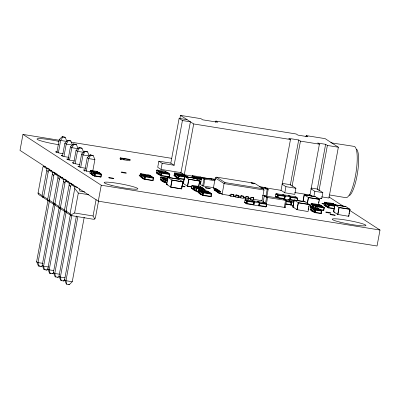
<?xml version="1.0" encoding="UTF-8"?>
<svg xmlns="http://www.w3.org/2000/svg" width="400" height="400" viewBox="0 0 400 400"><rect width="100%" height="100%" fill="white"/><g stroke="black" fill="none" stroke-linecap="round" stroke-linejoin="round"><path stroke-width="0.6" d="M43.31 166.435L46.755 168.67L46.8 170.325L42.12 195.565L42.505 196.96L43.52 197.595L38.48 194.465L38.01 193.265L42.725 167.685L43.31 166.435L45.53 166.79M48.905 170.065L52.345 172.295L52.39 173.955L47.715 199.19L48.1 200.585L49.11 201.225L44.075 198.09L43.605 196.895L48.32 171.315L48.905 170.065L51.675 170.51M54.495 173.69L57.94 175.925L57.985 177.585L53.305 202.82L53.69 204.215L54.705 204.85L49.665 201.72L49.195 200.52L53.91 174.94L54.495 173.69L57.27 174.14M60.09 177.32L63.53 179.555L63.575 181.21L58.9 206.45L59.285 207.845L60.295 208.48L55.26 205.35L54.79 204.15L59.505 178.57L60.09 177.32L62.86 177.765M65.68 180.95L69.125 183.18L69.17 184.84L64.49 210.075L64.875 211.47L65.89 212.11L60.85 208.975L60.385 207.78L65.095 182.2L65.68 180.95L68.455 181.395M71.48 215.735L66.445 212.605L65.975 211.405L70.69 185.83L71.275 184.575L74.715 186.81L74.76 188.47L70.085 213.705L70.26 214.77L70.875 215.515L93.375 219.26L94.8 219.01L95.425 217.78L98.545 200.955M166.805 172.715C165.515 169.515 159.68 171.42 157.14 169.98L156.665 170.32L156.315 172.865L158.05 173.985L158.21 173.635L156.25 172.555L156.56 172.565L156.575 173.03L158.325 173.31M176.365 174.25L176.35 173.785L174.575 172.905L174.05 175.715L175.785 176.835L175.465 176.365L175.88 174.13L176.35 173.785M194.105 177.105L194.09 176.64L192.31 175.755L191.83 177.7M196.855 178.89L196.845 178.425L195.065 177.54L194.895 177.81L196.55 178.825L201.53 179.64M200.395 191.08L200.385 190.615L198.605 189.73L198.08 192.54L199.82 193.665L199.495 193.195L199.91 190.955L200.385 190.615L208.825 192.095M312.48 208.28L312.47 207.815L310.69 206.935L310.17 209.745L311.905 210.865L312.065 210.515M203.66 186.085L204.885 179.04L202.565 177.585L201.63 177.425L200.34 184.38L202.665 185.925L213.835 187.72M263.01 202.78L264.3 195.825L265.235 195.985L267.555 197.44L266.33 204.485L285.285 207.535L286.51 200.485L284.19 199.035L262.36 195.525M170.85 187.17L172.135 180.125L167.735 177.36L166.45 184.315L170.85 187.17L181.665 188.91L182.955 181.955L178.65 179.125L167.735 177.36M183.47 183.61L184.54 176.515L183.25 183.465L187.655 186.325L191.86 187M187.655 186.325L188.94 179.28L184.755 176.565L195.575 178.395L199.635 180.99L198.79 186.325M59.345 140.275L22.96 134.425L20 150.385L98.295 201.18L377.04 246L380 230.04L349.725 210.4M42.605 265.24L41.34 266.47L38.845 266.07L38.295 265.715L36.62 261.68L47.995 200.31M56.87 152.435L59.255 139.55L62.21 136.67L64.705 137.07L65.255 137.425L66.93 141.46L60.645 140.45L59.255 139.55M49.385 201.21L38.01 262.58L38.845 266.07M58.37 152.725L60.645 140.45L62.76 137.025L65.255 137.425M48.195 268.865L46.93 270.1L44.435 269.7L43.885 269.34L42.215 265.31L53.59 203.935M62.46 156.065L64.85 143.175L67.805 140.3L70.3 140.7L70.85 141.055L72.52 145.085L66.235 144.075L64.85 143.175M54.975 204.835L43.6 266.21L44.435 269.7M63.96 156.35L66.235 144.075L68.355 140.655L70.85 141.055M53.79 272.495L52.525 273.73L50.03 273.325L49.48 272.97L47.805 268.94L59.18 207.565M68.055 159.695L70.44 146.805L73.395 143.925L75.89 144.325L76.44 144.685L78.115 148.715L71.83 147.705L70.44 146.805M60.57 208.465L49.195 269.84L50.03 273.325M69.555 159.98L71.83 147.705L73.945 144.285L76.44 144.685M59.385 276.125L58.115 277.355L55.62 276.955L55.07 276.6L53.4 272.565L64.775 211.195M73.645 163.32L76.035 150.435L78.99 147.555L81.485 147.955L82.035 148.315L83.705 152.345L77.42 151.335L76.035 150.435M66.16 212.095L54.785 273.465L55.62 276.955M75.145 163.61L77.42 151.335L79.54 147.91L82.035 148.315M64.975 279.75L63.71 280.985L61.215 280.585L60.665 280.225L58.99 276.195L70.365 214.82M79.24 166.95L81.625 154.06L84.58 151.185L87.075 151.585L87.625 151.94L89.3 155.97L83.015 154.96L81.625 154.06M71.865 215.11L60.38 277.095L61.215 280.585M80.74 167.235L83.015 154.96L85.13 151.54L87.625 151.94M70.47 215.1L74.615 212.995L78.32 193.03L74.76 188.47M84.2 217.29L72.255 281.735L69.3 284.615L66.805 284.21L66.255 283.855L64.585 279.825L76.415 215.995M84.715 171.19L87.22 157.69L90.175 154.81L93.22 155.57L94.89 159.6L92.73 171.26M77.8 216.895L65.97 280.725L66.805 284.21M86.215 171.48L88.605 158.59L90.725 155.17L93.22 155.57M91.99 171.32L93.09 172.035L100.075 173.155L98.975 172.44L91.99 171.32L91.425 174.37L92.525 175.085L95.265 175.565M92.525 175.085L93.09 172.035M93.21 173.625L93.415 172.505L93.16 172.475L92.755 175.04L94.49 176.16L100.98 177.08L101.5 174.27L99.765 173.15L93.58 172.155L93.105 172.5L94.76 173.515L101.565 174.58L99.91 173.56M94.8 219.01L93.065 215.96L96.09 199.625M98.295 201.18L101.255 185.225L22.96 134.425M120.075 158.865L120.26 157.85L129.44 159.325L130.125 159.765L129.935 160.785L120.755 159.31L120.075 158.865L121.295 159.06M120.755 159.31L120.945 158.29L120.26 157.85M142.025 174.59L141.46 177.635L142.56 178.35L143.125 175.3L142.025 174.59L151.005 176.03L152.105 176.745L143.125 175.3M152.705 180.745L153.27 177.695L145.085 176.38L144.615 176.725L144.26 179.265L153.005 180.67L153.53 177.86L151.71 176.82M170.825 163.11L158.855 161.185L157.72 167.285L161.025 169.43L180.98 172.635L190.4 121.815L182.415 120.53L179.115 118.39L170.825 163.11L174.125 165.255L182.415 120.53M158.305 170.93L159.405 171.645L168.385 173.085L167.28 172.37L158.305 170.93L157.74 173.98L158.84 174.69L161.665 175.19M158.84 174.69L159.405 171.645M161.025 169.43L162.155 163.33L158.855 161.185M167.685 178.715L162.295 177.85L161.73 180.895L162.83 181.61L165.225 181.995M162.83 181.61L163.395 178.56L162.295 177.85M179.92 118.45L180.49 115.385L200.94 118.675L202.705 119.82L217.67 122.225L215.905 121.08L215.68 122.305M169.455 176.745L169.805 174.2L168.07 173.08L159.89 171.765L159.415 172.105L159 174.345L160.8 175.77L169.285 177.01L169.455 176.745L160.655 175.36L159 174.345L159.315 174.35L159.325 174.815M174.405 174.855L174.61 173.74M176.04 173.78L175.475 176.83L176.575 177.545L177.14 174.495L176.04 173.78L185.02 175.225L186.12 175.94L177.14 174.495M181.545 188.79L182.83 181.84L171.92 180.075L170.63 187.03L181.665 188.91M192.295 176.07L184.28 174.78L193.7 123.955L180.49 115.385M193.41 178.1L193.615 176.98L194.09 176.64M193.44 178.46L193.78 176.635L201.685 177.86M194.655 178.565L194.88 177.345L193.78 176.635M193.5 186.345L194.605 187.06L203.58 188.505L202.48 187.79L193.5 186.345L192.935 189.395L194.035 190.11L196.43 190.495M194.035 190.11L194.605 187.06M198.56 186.785L199.635 180.99L188.725 179.23L187.435 186.18L191.68 186.865M200.07 190.61L201.175 191.32L210.15 192.765L209.05 192.05L200.07 190.61L199.505 193.655L200.61 194.37L203 194.755M200.61 194.37L201.175 191.32M202.665 185.925L203.95 178.975L201.63 177.425M204.55 191.035C205.915 186.465 197.125 188.66 195.09 187.18L194.615 187.525L194.265 190.065L196 191.185L198.335 191.565M204.86 191.04L205.07 189.925L204.745 189.455L196.565 188.14L196.09 188.48L195.74 191.025C197.3 191.285 196.745 186.075 194.925 187.53L194.615 187.525L196.27 188.54L205.07 189.925L203.415 188.905M211.225 196.425L211.575 193.88L209.84 192.76L201.66 191.445L201.185 191.785L200.77 194.02L202.57 195.45L211.055 196.69L211.225 196.425L202.425 195.04L200.77 194.02L201.08 194.03M248.39 198.5L250.685 198.87L250.97 197.345L253.665 197.775L253.38 199.3L262.01 200.69L263.99 190.015L262.96 188.695L254.59 183.27L216.68 177.17L215.275 177.885L213.295 188.56L214.725 189.485M214.485 188.11L216.08 188.655L214.485 188.11L214.11 190.14L215.875 190.715M214.705 190.525L215.08 188.495M215.585 188.825L215.21 190.855L215.805 191.24L216.18 189.21L215.585 188.825L217.18 189.37L216.18 189.21M218.08 192.145L216.31 191.57L216.69 189.535L218.28 190.085L216.69 189.535M216.905 191.955L217.28 189.925M217.79 190.25L217.41 192.285L218.005 192.67L218.385 190.635L217.79 190.25L219.38 190.795L218.385 190.635M222.04 193.855L218.515 193L218.89 190.965L220.48 191.51L220.2 193.035L222.105 194.27L230.735 195.66L231.015 194.135L233.93 194.71L233.555 196.745L230.86 196.31L229.305 195.305A2.77 0.645 -80.9 0 1 229.115 194.92M219.105 193.385L219.485 191.35L218.89 190.965M222.105 194.27L224.08 183.6L225.045 182.6L262.96 188.695M230.86 196.31L231.015 194.135M233.71 194.57L233.425 196.095L235.72 196.46L236.005 194.935L238.92 195.515L238.54 197.545L235.85 197.115L234.295 196.105M235.85 197.115L236.005 194.935M239.09 196.525A2.77 0.645 -80.9 0 0 239.285 196.91L240.835 197.915L243.53 198.35L243.905 196.315L240.995 195.74L240.71 197.265L238.415 196.895M240.835 197.915L240.995 195.74M243.685 196.17L243.405 197.695L245.7 198.065L245.98 196.54L248.895 197.115L248.52 199.15L245.825 198.715L244.27 197.71M245.825 198.715L245.98 196.54M253.665 197.775L253.505 199.95L250.815 199.52L250.97 197.345M253.825 204.59L254.175 202.05L252.11 200.715L245.12 199.71L244.6 202.525L246.665 203.86L253.35 204.935L253.825 204.59L246.52 203.45L244.535 202.215L244.85 202.225L244.86 202.69L247.29 203.08M254.405 202.005L253.84 205.055L258.825 205.855L259.39 202.81L257.41 201.52L252.42 200.72L254.405 202.005L259.39 202.81M258.815 205.395L259.23 203.155L259.705 202.815L266.385 203.89L266.71 204.36L266.295 206.595L265.82 206.94L259.135 205.865L258.815 205.395L266.295 206.595M265.44 203.745L266.625 197.375L264.3 195.825M264.96 187.535L268.19 189.31L266.9 196.26L265.965 196.105L267.255 189.15L264.96 187.535L259.545 186.69M294.7 192.535L309.985 194.99L319.405 144.17L300.45 141.12L298.69 139.98L288.71 138.375L290.475 139.515L281.055 190.34L263.795 187.565M282.185 183.38L290.4 184.7L295.905 188.275L294.775 194.37L284.795 192.77L285.925 186.67L281.925 184.07M277.51 197.9L277.19 197.43L277.6 195.195L278.075 194.855L284.76 195.925L284.195 198.975L284.67 198.635L285.02 196.09L282.955 194.755L276.27 193.68L275.795 194.025L275.445 196.565C278.715 201.07 279.14 192.585 276.11 194.03L275.795 194.025L277.78 195.255L285.085 196.4L283.1 195.165M284.685 199.1L285.25 196.05L283.265 194.765L288.255 195.565L290.235 196.85L289.67 199.9L284.685 199.1L283.69 198.455M284.29 207.375L285.58 200.42L283.255 198.875M290.29 185.29L298.69 139.98M294.235 200.59L289.72 199.745L290.245 196.93L297.23 197.93L297.555 198.405L297.14 200.64M292.05 186.43L300.45 141.12M285.74 204.205L290.905 204.915L291.49 202.41L289.36 200.765L285.11 200.085M293.305 205.465L291.09 205.11L291.655 202.06L289.675 200.775L294.105 201.485M292.835 206.955L294.125 200L304.97 201.67L309.345 204.6L308.055 211.55L297.02 209.67L292.835 206.955L294.04 207.15M292.96 207.075L294.125 200M305.97 136.825L306.195 135.6L325.15 138.645L338.36 147.215L328.94 198.04L321.625 196.86M309.155 204.385L298.31 202.715L297.02 209.67L298.31 202.715L294.245 200.12L305.16 201.885M303.035 201.175L304.215 194.8L315.065 196.47L319.435 199.4L318.47 204.61M303.05 201.875L304.215 194.8M307.325 203.31L308.4 197.515L304.34 194.92L315.25 196.685M307.45 203.43L308.4 197.515L319.25 199.185L319.025 200.355M311.225 204.875L311.595 203.41L319.775 204.725L321.08 205.835M313.84 196.81L314.86 191.32L310.855 188.725M312.195 207.41L312.76 204.36L321.74 205.805L322.84 206.515L313.86 205.075L312.76 204.36M315.02 211.95L312.695 211.575L311.59 210.86L312.155 207.81L319.14 208.935L320.24 209.65M312.695 211.575L313.26 208.525L312.155 207.81M313.405 207.515L313.86 205.075M313.56 207.215L313.87 205.535L314.345 205.195L322.525 206.51L324.325 207.94L323.74 210.445L320.515 210.045M317.225 189.62L325.625 144.31L317.645 143.025L319.405 144.17M315.14 207.61L315.345 206.495L315.82 206.15L324.005 207.465L324.325 207.94L315.525 206.555L313.87 205.535L314.185 205.545M315.625 207.735L315.82 206.15L314.26 205.275M318.99 190.765L327.385 145.45L325.625 144.31M316.8 197.915L321.71 198.705L322.84 192.605L317.335 189.035L311.195 188.045M321.315 213.305L321.665 210.76L319.93 209.64L313.44 208.72L312.92 211.53L314.655 212.65L321.145 213.575L321.315 213.305L314.51 212.24L312.91 211.205M326.04 203.085L325.475 206.135L326.575 206.845L327.14 203.8L326.04 203.085L335.02 204.525L335.755 205.005M334.835 204.775L333.545 211.725L337.855 214.56L339.14 207.605L334.835 204.775L345.685 206.445L350.055 209.37L348.765 216.32L337.73 214.44L339.02 207.49L349.865 209.155L349.425 211.5M308.165 209.65L308.385 208.48M308.605 207.31L308.825 206.14M318.585 202.695L318.805 201.525M348.765 215.01L348.765 216.32M348.985 213.84L349.205 212.67M167.91 173.43L168.07 173.08L169.87 174.505L161.07 173.125L159.415 172.105L159.89 171.765L161.365 172.72L169.545 174.035L168.98 177.085M195.205 177.815L195.37 177.47L201.795 178.5M200.355 187.06L200.52 186.71L201.825 187.82M251.945 201.065L252.11 200.715L254.24 202.355L246.935 201.21L244.95 199.98L245.425 199.64L247.23 200.81L253.915 201.885L253.35 204.935M264.42 203.07L264.58 202.72L264.84 202.885M282.79 195.105L282.955 194.755L283.28 195.225M289.2 201.115L289.36 200.765L291.49 202.41L286.32 201.62M317.015 208.205L317.18 207.855L318.485 208.965M319.61 205.075L319.775 204.725L321.52 206.175M332.895 203.8L333.055 203.45L333.38 203.92M196.37 178.77L196.845 178.425L201.52 179.175M93.495 172.235L95.055 173.11L101.24 174.105L100.675 177.155M97.335 171.835L97.015 171.365L90.525 170.445L90.355 170.71L91.83 171.67L92.315 171.79L92.3 171.325L91.83 171.67L91.415 173.905L91.82 174.295M96.93 171.445L98.75 172.485M99.68 173.23L100.09 173.62M140.775 173.715L149.04 174.955L149.365 175.425L148.875 175.305M143.61 175.425L143.14 175.765L142.785 178.31C145.185 181.875 146.35 175.51 143.61 175.425L143.14 175.765L144.79 176.78L153.59 178.165L151.935 177.15M148.955 175.03L150.775 176.075M165.235 171.37L167.12 172.72L166.795 172.25M161.05 176.975L167.56 177.93M167.115 179.92C165.955 180.62 164.245 178.095 163.72 179.035L163.465 179.005L163.06 181.57L164.795 182.69L167.13 183.065M160.97 177.245L160.66 177.24L162.135 178.195L162.62 178.32L162.605 177.855L162.135 178.195L161.72 180.435L162.04 180.905L162.205 180.555L160.245 179.475L160.83 176.97L162.605 177.855L167.865 178.7M174.795 172.91L183.06 174.145L183.38 174.615L182.895 174.495M182.975 174.225L184.795 175.265M185.725 176.01L186.07 176.095M202.035 187.825L193.815 186.35L193.34 186.695L192.925 188.93L193.25 189.4L193.41 189.05L191.45 187.975L191.865 185.735L192.335 185.395L200.52 186.71L202.265 188.16M210.27 178.615L215.615 179.38M198.825 189.735L207.09 190.975L207.41 191.445M203.185 188.575L203.595 188.965M207.005 191.05L208.605 192.09M209.755 192.835L210.1 192.925M210.75 196.765L211.315 193.715L203.135 192.4L202.66 192.745L202.31 195.285C203.87 195.545 203.32 190.335 201.495 191.795L201.185 191.785L202.84 192.8L211.64 194.185L210.165 193.23M257.815 201.72L257.895 201.645C260.71 202.225 268.89 201.86 265.82 206.94M288.66 195.765L295.425 196.76L297.555 198.405L290.075 197.2M290.6 204.99L291.17 201.94L286.305 201.155M321.29 205.84L313.07 204.365L312.595 204.71L312.18 206.945L312.59 207.335M322.445 206.59L324.005 207.465L323.435 210.515M334.945 205.815C332.675 206.08 328.945 204.22 327.465 204.27L327.155 204.26L326.805 206.805L328.54 207.925L334.38 208.865M320.84 213.645L321.405 210.6L314.915 209.675L314.395 212.49C315.955 212.75 315.405 207.54 313.58 208.995L313.27 208.99L314.925 210.005L321.73 211.07L320.745 210.43M42.505 196.96L43.545 196.43M48.1 200.585L49.655 199.795M53.69 204.215L55.245 203.425M59.285 207.845L60.84 207.055M64.875 211.47L66.43 210.68M101.095 176.835L94.345 175.75L92.69 174.735L93 174.74L93.015 175.205M153.175 180.405L144.38 179.02L142.725 178L143.035 178.01M198.49 189.98L200.09 191.015M198.075 192.215L199.675 193.25M284.67 198.635L277.365 197.49L275.38 196.26L275.695 196.265L275.705 196.73L277.53 197.025M291.075 204.645L285.905 203.855M323.91 210.175L313.26 208.525M158.615 170.935L157.14 169.98L156.665 170.32L158.32 171.335L158.625 171.4L158.615 170.935L158.14 171.28L157.725 173.515L158.05 173.985M163.885 178.685L163.41 179.025L164.885 179.985L167.125 180.385M257.595 201.715L257.895 201.645C260.48 201.08 260.225 207.5 258.235 205.28M288.44 195.76L288.74 195.685C291.325 195.12 291.07 201.545 289.08 199.32M327.63 203.92L327.155 204.26L328.63 205.22L334.375 206.185M312.47 207.815L311.995 208.16L311.58 210.395L311.905 210.865M203.95 178.975L215.1 180.73M266.625 197.375L286.51 200.485M174.715 173.18L174.405 173.175L176.055 174.19M210.19 178.885L209.88 178.875L210.355 178.535L211.83 179.49M174.3 175.415L173.99 175.41L175.95 176.485M187.3 177.35L187.545 177.055L185.81 175.93L177.325 174.69L176.805 177.5L178.54 178.62L184.385 179.56M177.05 177.2C177.5 178.745 182.235 178.59 183.96 179.12M140.695 173.985L140.385 173.98L140.035 176.525L141.77 177.645L141.445 177.175L141.86 174.94L142.335 174.595L150.555 176.07M140.28 176.225L140.025 176.195L141.935 177.295M324.3 204.72L324.05 205.02L325.785 206.14L325.46 205.67L325.875 203.435L326.35 203.09L334.79 204.57M311.43 203.76L311.12 203.75L310.77 206.295L312.505 207.415M311.015 205.995L310.705 205.99L312.67 207.065M215.905 121.08L296.22 133.995L297.98 135.135L307.955 136.74L306.195 135.6M179.115 118.39L187.095 119.67M193.7 123.955L290.475 139.515M327.385 145.45L338.36 147.215M71.06 142.16L171.58 158.325M162.155 163.33L174.125 165.255M120.945 158.29L130.125 159.765M123.135 159.355L124.355 159.555M285.925 186.67L295.905 188.275M314.86 191.32L322.84 192.605M94.89 159.6L88.605 158.59L87.22 157.69M202.565 177.585L215.175 179.605M201.54 177.555L202.775 177.755M204.005 177.95L210.17 178.94M261.33 187.17L262.56 187.365M194.88 177.345L202.065 178.5M261.85 188.285L268.19 189.31M184.54 176.515L195.575 178.395M184.375 176.88C182.65 176.355 177.915 176.51 177.465 174.965L177.63 174.615L179.105 175.575L187.325 177.05M178.39 176.075L179.56 176.26M263.99 190.015L224.08 183.6L215.275 177.885M178.4 176.535L179.57 176.725M308.525 197.635L319.435 199.4M160.385 174.36L161.555 174.55M160.48 174.535L161.65 174.725M178.815 177.945L177.025 177.505M199.365 181.595L201.115 181.875M199.2 181.945L200.95 182.225M285.25 196.05L290.235 196.85M345.87 206.655L334.96 204.89L333.67 211.845L334.88 212.04M327.14 203.8L335.225 205.14M276.91 196.46L278.125 196.66M163.395 178.56L167.975 179.34M328.39 205.375L329.555 205.565M294.4 200.24L289.66 199.435M295.615 200.435L296.83 200.63C298.295 199.375 296.675 196.1 295.265 197.11L295.75 197.23M339.14 207.605L350.055 209.37M328.4 205.84L329.57 206.03M278.725 198.095L279.94 198.295M281.16 198.49L282.375 198.685M144.37 176.88L145.54 177.07M162.32 180.23L160.565 179.945L160.245 179.475L162.04 180.905M328.815 207.25L327.065 206.97L327.05 206.505L326.74 206.495L328.395 207.515L334.545 208.515M298.43 202.835L309.345 204.6M144.105 178.02L145.275 178.21M164.475 181.455L165.645 181.645M309.055 204.88L310.87 205.175M291.655 202.06L293.87 202.415M144.8 178.755L143.005 178.315M165.655 182.11L163.32 181.73L163.305 181.27C162.675 181.62 166.025 182.93 166.71 182.62M315.105 206.65L316.275 206.84M219.485 191.35L220.48 191.51M312.78 206.74L310.99 206.3M216.31 191.57L218.07 191.855M231.235 194.28L233.93 194.71M236.225 195.08L238.92 195.515M241.215 195.88L243.905 196.315M246.2 196.685L248.895 197.115M251.19 197.485L253.885 197.92M167.87 184.65L166.67 184.455L167.955 177.41L178.77 179.245M193.525 188.725L191.77 188.445L191.45 187.975L193.25 189.4M218.515 193L219.685 193.185M94.185 173.59L95.31 173.77M195.68 189.955L196.85 190.14M94.2 174.05L95.325 174.235M196.86 190.605L194.525 190.23L194.51 189.765C194.065 190.35 197.705 191.46 198.5 191.215M94.15 174.39L95.275 174.57M314.35 210.08L315.475 210.26M94.125 174.92L95.25 175.1M314.365 210.545L315.49 210.725M202.42 192.9L203.59 193.09M314.315 210.88L315.44 211.06M311.59 210.86L312.755 211.045M313.92 211.235L315.275 211.41M202.435 193.365L203.6 193.55M46.755 168.67L49.525 169.115M201.9 194.04L203.1 194.235M202.85 194.775L201.055 194.335M246.065 202.42L247.28 202.615M52.345 172.295L55.115 172.74M57.94 175.925L60.71 176.37M101.255 185.225L380 230.04M63.53 179.555L66.3 180M69.125 183.18L71.895 183.625M71.275 184.575L73.49 184.935M74.715 186.81L77.485 187.255M84.715 191.865L79.8 191.075L79.735 188.765M78.32 193.03L88.77 194.71M74.615 212.995L93.065 215.96M43.15 263.41L38.01 262.58L36.62 261.68M48.745 267.035L43.6 266.21L42.215 265.31M38.295 265.715L39.79 265.955M53.765 270.575L49.195 269.84L47.805 268.94M43.885 269.34L45.385 269.585M59.355 274.2L54.785 273.465L53.4 272.565M49.48 272.97L50.475 273.13M64.95 277.83L60.38 277.095L58.99 276.195M55.07 276.6L56.07 276.76M72.255 281.735L65.97 280.725L64.585 279.825M329.61 194.965L345.98 197.69A25.97 6.035 -80.9 0 0 356.025 172.515A25.97 6.035 -80.9 0 0 354.005 146.375L331.755 142.93A25.97 6.035 -80.9 0 0 330.81 142.685M188.94 179.28L199.76 181.11M172.135 180.125L182.955 181.955M252.62 183.585L253.685 183.835M200.94 177.41L200.635 177.345L200.795 177L201.12 177.47M325.95 205.79L323.985 204.71L324.57 202.205L333.055 203.45L334.57 204.565M313.08 204.83L311.12 203.75L311.595 203.41L313.11 204.525M193.825 186.815L191.865 185.735L192.335 185.395L193.855 186.51M206.925 191.32L207.235 191.385M96.85 171.715L97.155 171.775M91.9 174.025L89.94 172.95L90.355 170.71L90.825 170.37L92.3 171.325M326.055 203.49L324.4 202.475L324.875 202.135L326.39 203.25M312.175 208.22L310.52 207.205L310.995 206.86L317.18 207.855L318.915 208.975M311.76 210.455L310.105 209.44L310.415 209.445L310.43 209.91M193.795 177.04L192.14 176.025L192.615 175.68L200.795 177L202.27 177.955M259.23 203.155L266.71 204.36L264.905 203.19M151.795 176.74L152.115 177.21M90.26 173.42L89.94 172.95L91.735 174.375M328.845 196.855L343.46 206.335M320.71 198.055L321.71 198.705M309.225 194.5L311.73 196.12M280.795 190.17L284.795 192.77M288.68 199.255L289.67 199.9M290.1 204.465L291.09 205.11M284.33 206.915L285.285 207.535M261.06 200.07L262.01 200.69M216.68 177.17L225.045 182.6M250.815 199.52L249.26 198.51A2.77 0.645 -80.9 0 1 249.065 198.13M247.485 198.48L248.52 199.15M237.505 196.875L238.54 197.545M180.215 172.14L184.28 174.78M186.135 176.4L187.115 177.04M62.21 136.67L62.76 137.025M67.805 140.3L68.355 140.655M73.395 143.925L73.945 144.285M78.99 147.555L79.54 147.91M84.58 151.185L85.13 151.54M90.175 154.81L90.725 155.17M38.05 192.92L42.12 195.565M43.645 196.55L47.715 199.19M49.235 200.18L53.305 202.82M54.83 203.805L58.9 206.45M60.42 207.435L64.49 210.075M66.015 211.065L70.085 213.705M40.79 266.115L41.34 266.47M46.38 269.745L46.93 270.1M51.975 273.37L52.525 273.73M57.565 277L58.115 277.355M63.16 280.63L63.71 280.985M68.75 284.255L69.3 284.615M69.17 184.84L70.59 186.665M63.575 181.21L65 183.035M57.985 177.585L59.405 179.41M52.39 173.955L53.815 175.78M46.8 170.325L48.22 172.15M356.63 149.225A23.895 5.55 -80.9 0 1 357.555 172.68A23.895 5.55 -80.9 0 1 349.43 195.6M234.185 195.97A2.77 0.645 -80.9 0 1 234.1 195.72M244.16 197.575A2.77 0.645 -80.9 0 1 244.08 197.325M90.74 171.79A5.28 0.525 10.5 0 1 84.78 170.545A5.28 0.525 10.5 0 1 84.385 169.845M79.965 164.59A5.28 0.525 10.5 0 1 73.74 163.335A5.28 0.525 10.5 0 1 73.2 162.585M68.78 157.33A5.28 0.525 10.5 0 1 62.135 155.945A5.28 0.525 10.5 0 1 62.885 155.385M263.485 201.89A2.64 0.26 10.5 0 1 263.21 201.52M303.465 200.75A2.64 0.26 10.5 0 1 303.295 200.515M181.88 185.905A2.64 0.26 10.5 0 1 185.03 186.755A2.64 0.26 10.5 0 1 181.655 186.38M140.35 175.6A2.64 0.26 10.5 0 1 139.995 175.115M323.71 204.035A2.64 0.26 10.5 0 1 321.94 203.41A2.64 0.26 10.5 0 1 324.61 203.68M200.705 183.545A2.64 0.26 10.5 0 1 200.535 183.31M58.74 144.68A17.15 1.705 10.5 0 1 37.025 139.025A17.15 1.705 10.5 0 1 58.98 141.41M63.185 153.705A5.28 0.525 10.5 0 1 56.54 152.315A5.28 0.525 10.5 0 1 57.29 151.755M74.37 160.96A5.28 0.525 10.5 0 1 67.725 159.575A5.28 0.525 10.5 0 1 68.475 159.015M85.555 168.215A5.28 0.525 10.5 0 1 79.335 166.96A5.28 0.525 10.5 0 1 78.79 166.215M95.095 173.27L94.49 176.16L94.165 175.69L94.58 173.455L95.095 173.27M142.375 174.755L142.35 175.06L141.86 174.94L140.385 173.98L140.86 173.64L142.375 174.755M161.405 172.88L160.8 175.77L160.475 175.3L160.89 173.065L161.405 172.88M165.4 179.8L164.795 182.69L164.47 182.22L164.885 179.985L165.4 179.8M179.145 175.735L178.54 178.62L178.215 178.15L178.63 175.915L179.145 175.735M247.27 200.97L246.665 203.86L246.345 203.39L246.755 201.15L247.27 200.97M329.145 205.035L328.54 207.925L328.215 207.455L328.63 205.22L329.145 205.035M319.845 209.72L319.765 209.99L320.255 210.11L319.845 209.72M251.185 182.91L254.18 183.51L251.185 182.91M339.99 222.135A17.15 1.705 10.5 0 0 365.92 225.51A17.15 1.705 10.5 0 0 341.29 219.375A17.15 1.705 10.5 0 0 339.99 222.135M111.925 185.465A17.15 1.705 10.5 0 0 137.855 188.84A17.15 1.705 10.5 0 0 113.225 182.705A17.15 1.705 10.5 0 0 111.925 185.465M109.835 178.065A2.64 0.26 10.5 0 0 113.825 178.58A2.64 0.26 10.5 0 0 110.035 177.64A2.64 0.26 10.5 0 0 109.835 178.065M326.925 212.56A2.64 0.26 10.5 0 0 330.915 213.08A2.64 0.26 10.5 0 0 327.125 212.135A2.64 0.26 10.5 0 0 326.925 212.56M122.33 172.565A2.64 0.26 10.5 0 0 126.32 173.085A2.64 0.26 10.5 0 0 122.53 172.145A2.64 0.26 10.5 0 0 122.33 172.565M331.27 214.76A2.64 0.26 10.5 0 0 335.26 215.275A2.64 0.26 10.5 0 0 331.47 214.335A2.64 0.26 10.5 0 0 331.27 214.76M206.35 188.125A2.64 0.26 10.5 0 0 210.335 188.64A2.64 0.26 10.5 0 0 206.55 187.7A2.64 0.26 10.5 0 0 206.35 188.125"/></g></svg>
